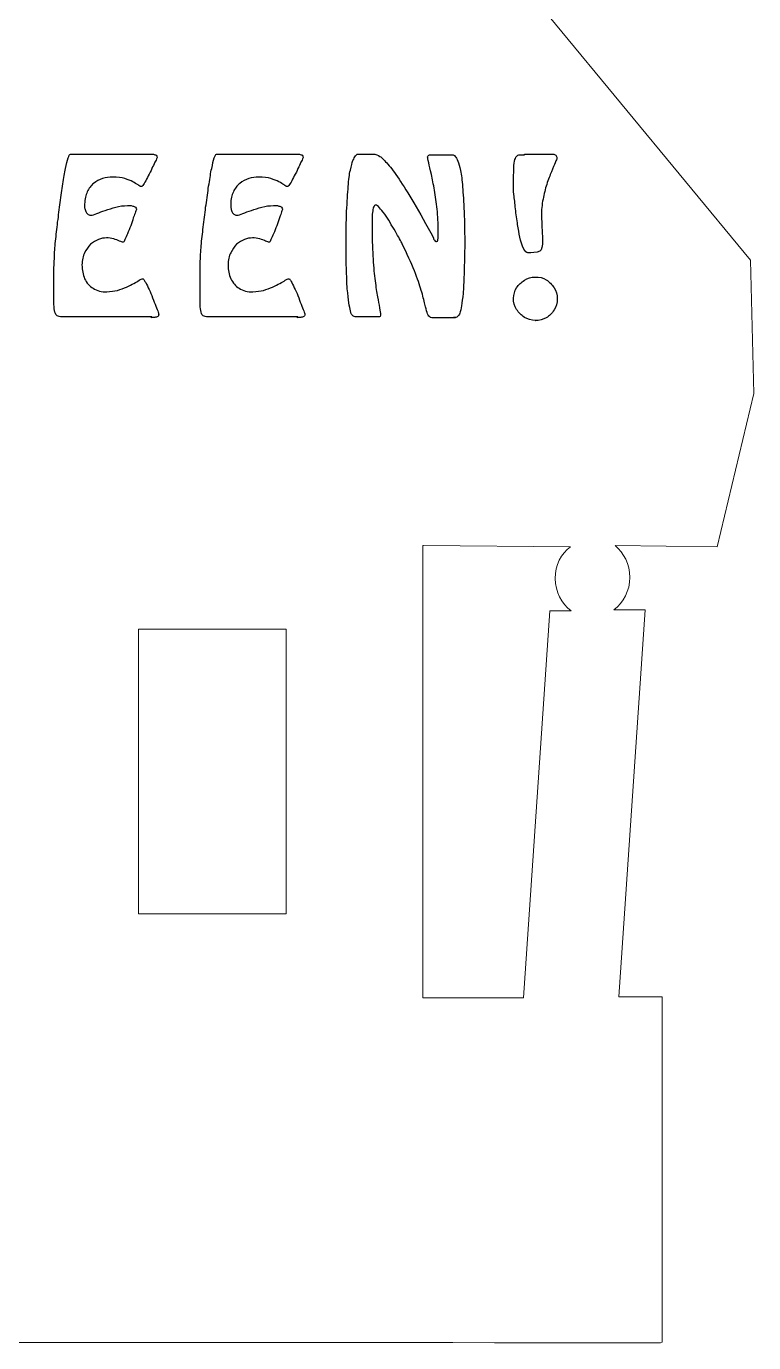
# Model space of a CAD drawing. Header units: centimetres. Extents: x -13.7 to 12.4, y -11.7 to 14.3.
# Drawn here: x 8.92 to 12.41, y -11.71 to -5.4 of the extents above; entities that cross this region are included whole.
import ezdxf

# ---------------------------------------------------------------- set-up
doc = ezdxf.new("R2010")
doc.units = ezdxf.units.CM
doc.header["$MEASUREMENT"] = 0
doc.layers.add('Layer 1', color=7, linetype='Continuous')

msp = doc.modelspace()

# ---------------------------------------------------------------- linework, layer by layer
at = {"layer": 'Layer 1', "color": 250, "lineweight": 18}
for points, knots in [([(11.97356, -11.70686), (11.97356, -11.70686), (11.97356, -10.05078), (11.97356, -10.05078), (11.97356, -10.05078), (11.97356, -10.05078), (11.76528, -10.05078), (11.76528, -10.05078), (11.76528, -10.05078), (11.76528, -10.05078), (11.89228, -8.19404), (11.89228, -8.19404), (11.89228, -8.19404), (11.89228, -8.19404), (11.74242, -8.19404), (11.74242, -8.19404), (11.74242, -8.19404), (11.78814, -8.16102), (11.81862, -8.1026), (11.81862, -8.0391), (11.81862, -8.0391), (11.81862, -7.9756), (11.79068, -7.92226), (11.7475, -7.8867), (11.7475, -7.8867), (11.7475, -7.8867), (12.23772, -7.89178), (12.23772, -7.89178), (12.23772, -7.89178), (12.23772, -7.89178), (12.41298, -7.15772), (12.41298, -7.15772), (12.41298, -7.15772), (12.41298, -7.15772), (12.39774, -6.51764), (12.39774, -6.51764), (12.39774, -6.51764), (12.39774, -6.51764), (10.83818, -4.63042), (10.83818, -4.63042), (10.83818, -4.63042), (10.83818, -4.63042), (10.83818, -2.90576), (10.83818, -2.90576), (10.83818, -2.90576), (10.83818, -2.90576), (11.38174, -2.90576), (11.38174, -2.90576), (11.38174, -2.90576), (11.38174, -2.90576), (10.41908, -0.25908), (10.41908, -0.25908), (10.41908, -0.25908), (10.41908, -0.08382), (10.41908, 0.09144), (10.41908, 0.26416), (10.41908, 0.26416), (10.41908, 0.38608), (10.33018, 0.48514), (10.22096, 0.48514), (10.22096, 0.48514), (10.13968, 0.48514), (10.06856, 0.42926), (10.03808, 0.35052), (10.03808, 0.35052), (10.0076, 0.42926), (9.93648, 0.48514), (9.8552, 0.48514), (9.8552, 0.48514), (9.77138, 0.48514), (9.70026, 0.42926), (9.67232, 0.34798), (9.67232, 0.34798), (9.64184, 0.42926), (9.57072, 0.48514), (9.48944, 0.48514), (9.48944, 0.48514), (9.40816, 0.48514), (9.33704, 0.42926), (9.30656, 0.35052), (9.30656, 0.35052), (9.27608, 0.42926), (9.20496, 0.48514), (9.12368, 0.48514), (9.12368, 0.48514), (9.0424, 0.48514), (8.97128, 0.42926), (8.9408, 0.35052), (8.9408, 0.35052), (8.91032, 0.42926), (8.8392, 0.48514), (8.75792, 0.48514), (8.75792, 0.48514), (8.6741, 0.48514), (8.60298, 0.42926), (8.57504, 0.34798), (8.57504, 0.34798), (8.54456, 0.42926), (8.47344, 0.48514), (8.39216, 0.48514), (8.39216, 0.48514), (8.31088, 0.48514), (8.23976, 0.42926), (8.20928, 0.35052), (8.20928, 0.35052), (8.1788, 0.42926), (8.10768, 0.48514), (8.0264, 0.48514), (8.0264, 0.48514), (7.94512, 0.48514), (7.874, 0.42926), (7.84352, 0.35052), (7.84352, 0.35052), (7.81304, 0.42926), (7.74192, 0.48514), (7.66064, 0.48514), (7.66064, 0.48514), (7.57682, 0.48514), (7.5057, 0.42926), (7.47776, 0.34798), (7.47776, 0.34798), (7.44728, 0.42926), (7.37616, 0.48514), (7.29488, 0.48514), (7.29488, 0.48514), (7.2136, 0.48514), (7.14248, 0.42926), (7.112, 0.35052), (7.112, 0.35052), (7.08152, 0.42926), (7.0104, 0.48514), (6.92912, 0.48514), (6.92912, 0.48514), (6.84784, 0.48514), (6.77672, 0.42926), (6.74624, 0.35052), (6.74624, 0.35052), (6.71576, 0.42926), (6.64464, 0.48514), (6.56336, 0.48514), (6.56336, 0.48514), (6.47954, 0.48514), (6.40842, 0.42926), (6.38048, 0.34798), (6.38048, 0.34798), (6.35, 0.42926), (6.27888, 0.48514), (6.1976, 0.48514), (6.1976, 0.48514), (6.11632, 0.48514), (6.0452, 0.42926), (6.01472, 0.35052), (6.01472, 0.35052), (5.98424, 0.42926), (5.91312, 0.48514), (5.83184, 0.48514), (5.83184, 0.48514), (5.75056, 0.48514), (5.67944, 0.42926), (5.64896, 0.35052), (5.64896, 0.35052), (5.61848, 0.42926), (5.54736, 0.48514), (5.46608, 0.48514), (5.46608, 0.48514), (5.35686, 0.48514), (5.26796, 0.38608), (5.26796, 0.26416), (5.26796, 0.26416), (5.26796, 0.0889), (5.27304, -0.08382), (5.27304, -0.25908), (5.27304, -0.25908), (5.27304, -0.25908), (4.18592, -2.90576), (4.18592, -2.90576), (4.18592, -2.90576), (4.18592, -2.90576), (4.77774, -2.90576), (4.77774, -2.90576), (4.77774, -2.90576), (4.77774, -2.90576), (4.77774, -4.63042), (4.77774, -4.63042), (4.77774, -4.63042), (4.77774, -4.63042), (3.66776, -6.4643), (3.66776, -6.4643), (3.66776, -6.4643), (3.66776, -6.4643), (1.63322, -4.42214), (1.63322, -4.42214), (1.63322, -4.42214), (1.63322, -4.42214), (1.63322, -1.4605), (1.63322, -1.4605), (1.63322, -1.4605), (1.63322, -1.4605), (1.91516, -1.45796), (1.91516, -1.45796), (1.91516, -1.45796), (1.91516, -1.45796), (-0.65532, 0.91694), (-0.65532, 0.91694), (-0.65532, 0.91694), (-0.65532, 0.91694), (-3.2512, -1.48844), (-3.2512, -1.48844), (-3.2512, -1.48844), (-3.2512, -1.48844), (-2.96926, -1.4859), (-2.96926, -1.4859), (-2.96926, -1.4859), (-2.96926, -1.4859), (-2.98704, -4.42214), (-2.98704, -4.42214), (-2.98704, -4.42214), (-2.98704, -4.42214), (-5.00126, -6.4643), (-5.00126, -6.4643), (-5.00126, -6.4643), (-5.00126, -6.4643), (-5.24002, -3.53314), (-5.24002, -3.53314), (-5.24002, -3.53314), (-5.24002, -3.53314), (-6.21538, -2.4892), (-6.21538, -2.4892), (-6.21538, -2.4892), (-6.21538, -2.4892), (-6.21538, -1.16078), (-6.21538, -1.16078), (-6.21538, -1.16078), (-6.21538, -1.16078), (-6.08076, -1.16078), (-6.08076, -1.16078), (-6.08076, -1.16078), (-6.08076, -1.16078), (-6.08076, -0.74676), (-6.08076, -0.74676), (-6.08076, -0.74676), (-6.08076, -0.74676), (-6.21538, -0.74676), (-6.21538, -0.74676), (-6.21538, -0.74676), (-6.21538, -0.74676), (-6.21538, -0.51816), (-6.21538, -0.51816), (-6.21538, -0.51816), (-6.21538, -0.51816), (-7.39394, -0.51816), (-7.39394, -0.51816), (-7.39394, -0.51816), (-7.39394, -0.51816), (-7.39394, -0.74676), (-7.39394, -0.74676), (-7.39394, -0.74676), (-7.39394, -0.74676), (-7.56666, -0.74676), (-7.56666, -0.74676), (-7.56666, -0.74676), (-7.56666, -0.74676), (-7.56666, -1.04394), (-7.56666, -1.04394), (-7.56666, -1.04394), (-7.56666, -1.04394), (-8.51662, -0.02794), (-8.51662, -0.02794), (-8.51662, -0.02794), (-8.51662, -0.02794), (-8.509, 0.57912), (-8.509, 0.57912), (-8.509, 0.57912), (-8.509, 0.57912), (-10.26668, 0.57912), (-10.26668, 0.57912), (-10.26668, 0.57912), (-10.26668, 0.57912), (-10.2616, -0.0254), (-10.2616, -0.0254), (-10.2616, -0.0254), (-10.2616, -0.0254), (-13.50264, -3.58902), (-13.50264, -3.58902), (-13.50264, -3.58902), (-13.50264, -3.58902), (-13.72108, -6.97484), (-13.72108, -6.97484), (-13.72108, -6.97484), (-13.72108, -6.97484), (-13.53312, -11.69924), (-13.53312, -11.69924), (-13.53312, -11.69924), (-5.02666, -11.69924), (3.46202, -11.7094), (11.96594, -11.7094), (11.96594, -11.7094), (11.96594, -11.7094), (11.97356, -11.70686), (11.97356, -11.70686)], [0, 0, 0, 0, 0.0131579, 0.0131579, 0.0131579, 0.0131579, 0.0263158, 0.0263158, 0.0263158, 0.0263158, 0.0394737, 0.0394737, 0.0394737, 0.0394737, 0.0526316, 0.0526316, 0.0526316, 0.0526316, 0.0657895, 0.0657895, 0.0657895, 0.0657895, 0.0789474, 0.0789474, 0.0789474, 0.0789474, 0.0921053, 0.0921053, 0.0921053, 0.0921053, 0.1052632, 0.1052632, 0.1052632, 0.1052632, 0.1184211, 0.1184211, 0.1184211, 0.1184211, 0.1315789, 0.1315789, 0.1315789, 0.1315789, 0.1447368, 0.1447368, 0.1447368, 0.1447368, 0.1578947, 0.1578947, 0.1578947, 0.1578947, 0.1710526, 0.1710526, 0.1710526, 0.1710526, 0.1842105, 0.1842105, 0.1842105, 0.1842105, 0.1973684, 0.1973684, 0.1973684, 0.1973684, 0.2105263, 0.2105263, 0.2105263, 0.2105263, 0.2236842, 0.2236842, 0.2236842, 0.2236842, 0.2368421, 0.2368421, 0.2368421, 0.2368421, 0.25, 0.25, 0.25, 0.25, 0.2631579, 0.2631579, 0.2631579, 0.2631579, 0.2763158, 0.2763158, 0.2763158, 0.2763158, 0.2894737, 0.2894737, 0.2894737, 0.2894737, 0.3026316, 0.3026316, 0.3026316, 0.3026316, 0.3157895, 0.3157895, 0.3157895, 0.3157895, 0.3289474, 0.3289474, 0.3289474, 0.3289474, 0.3421053, 0.3421053, 0.3421053, 0.3421053, 0.3552632, 0.3552632, 0.3552632, 0.3552632, 0.3684211, 0.3684211, 0.3684211, 0.3684211, 0.3815789, 0.3815789, 0.3815789, 0.3815789, 0.3947368, 0.3947368, 0.3947368, 0.3947368, 0.4078947, 0.4078947, 0.4078947, 0.4078947, 0.4210526, 0.4210526, 0.4210526, 0.4210526, 0.4342105, 0.4342105, 0.4342105, 0.4342105, 0.4473684, 0.4473684, 0.4473684, 0.4473684, 0.4605263, 0.4605263, 0.4605263, 0.4605263, 0.4736842, 0.4736842, 0.4736842, 0.4736842, 0.4868421, 0.4868421, 0.4868421, 0.4868421, 0.5, 0.5, 0.5, 0.5, 0.5131579, 0.5131579, 0.5131579, 0.5131579, 0.5263158, 0.5263158, 0.5263158, 0.5263158, 0.5394737, 0.5394737, 0.5394737, 0.5394737, 0.5526316, 0.5526316, 0.5526316, 0.5526316, 0.5657895, 0.5657895, 0.5657895, 0.5657895, 0.5789474, 0.5789474, 0.5789474, 0.5789474, 0.5921053, 0.5921053, 0.5921053, 0.5921053, 0.6052632, 0.6052632, 0.6052632, 0.6052632, 0.6184211, 0.6184211, 0.6184211, 0.6184211, 0.6315789, 0.6315789, 0.6315789, 0.6315789, 0.6447368, 0.6447368, 0.6447368, 0.6447368, 0.6578947, 0.6578947, 0.6578947, 0.6578947, 0.6710526, 0.6710526, 0.6710526, 0.6710526, 0.6842105, 0.6842105, 0.6842105, 0.6842105, 0.6973684, 0.6973684, 0.6973684, 0.6973684, 0.7105263, 0.7105263, 0.7105263, 0.7105263, 0.7236842, 0.7236842, 0.7236842, 0.7236842, 0.7368421, 0.7368421, 0.7368421, 0.7368421, 0.75, 0.75, 0.75, 0.75, 0.7631579, 0.7631579, 0.7631579, 0.7631579, 0.7763158, 0.7763158, 0.7763158, 0.7763158, 0.7894737, 0.7894737, 0.7894737, 0.7894737, 0.8026316, 0.8026316, 0.8026316, 0.8026316, 0.8157895, 0.8157895, 0.8157895, 0.8157895, 0.8289474, 0.8289474, 0.8289474, 0.8289474, 0.8421053, 0.8421053, 0.8421053, 0.8421053, 0.8552632, 0.8552632, 0.8552632, 0.8552632, 0.8684211, 0.8684211, 0.8684211, 0.8684211, 0.8815789, 0.8815789, 0.8815789, 0.8815789, 0.8947368, 0.8947368, 0.8947368, 0.8947368, 0.9078947, 0.9078947, 0.9078947, 0.9078947, 0.9210526, 0.9210526, 0.9210526, 0.9210526, 0.9342105, 0.9342105, 0.9342105, 0.9342105, 0.9473684, 0.9473684, 0.9473684, 0.9473684, 0.9605263, 0.9605263, 0.9605263, 0.9605263, 0.9736842, 0.9736842, 0.9736842, 0.9736842, 1, 1, 1, 1]), ([(10.82802, -7.8867), (10.82802, -7.8867), (11.53414, -7.89178), (11.53414, -7.89178), (11.53414, -7.89178), (11.48842, -7.9248), (11.46048, -7.98068), (11.46048, -8.04418), (11.46048, -8.04418), (11.46048, -8.10768), (11.49096, -8.1661), (11.53668, -8.19912), (11.53668, -8.19912), (11.53668, -8.19912), (11.43508, -8.19912), (11.43508, -8.19912), (11.43508, -8.19912), (11.43508, -8.19912), (11.30808, -10.05586), (11.30808, -10.05586), (11.30808, -10.05586), (11.30808, -10.05586), (10.82548, -10.05586), (10.82548, -10.05586), (10.82548, -10.05586), (10.82548, -10.05586), (10.82548, -7.8867), (10.82548, -7.8867), (10.82548, -7.8867), (10.82548, -7.8867), (10.82802, -7.8867), (10.82802, -7.8867)], [0, 0, 0, 0, 0.1111111, 0.1111111, 0.1111111, 0.1111111, 0.2222222, 0.2222222, 0.2222222, 0.2222222, 0.3333333, 0.3333333, 0.3333333, 0.3333333, 0.4444444, 0.4444444, 0.4444444, 0.4444444, 0.5555556, 0.5555556, 0.5555556, 0.5555556, 0.6666667, 0.6666667, 0.6666667, 0.6666667, 0.7777778, 0.7777778, 0.7777778, 0.7777778, 1, 1, 1, 1]), ([(9.4615, -8.28802), (9.4615, -8.28802), (10.17016, -8.28802), (10.17016, -8.28802), (10.17016, -8.28802), (10.17016, -8.28802), (10.17016, -9.652), (10.17016, -9.652), (10.17016, -9.652), (10.17016, -9.652), (9.4615, -9.652), (9.4615, -9.652), (9.4615, -9.652), (9.4615, -9.652), (9.4615, -8.28802), (9.4615, -8.28802)], [0, 0, 0, 0, 0.2, 0.2, 0.2, 0.2, 0.4, 0.4, 0.4, 0.4, 0.6, 0.6, 0.6, 0.6, 1, 1, 1, 1])]:
    msp.add_open_spline(points, degree=3, knots=knots, dxfattribs=at)
at = {"layer": 'Layer 1', "color": 7}
for points, knots in [([(9.51992, -6.79196), (9.525, -6.79196), (9.52754, -6.79196), (9.53516, -6.79196), (9.53516, -6.79196), (9.54024, -6.79196), (9.54532, -6.79196), (9.5504, -6.78942), (9.5504, -6.78942), (9.55548, -6.78688), (9.55802, -6.78434), (9.55802, -6.77672), (9.55802, -6.77672), (9.55802, -6.77418), (9.55548, -6.7691), (9.55294, -6.76148), (9.55294, -6.76148), (9.5504, -6.75386), (9.54532, -6.74116), (9.54024, -6.72846), (9.54024, -6.72846), (9.53516, -6.71576), (9.53008, -6.70306), (9.525, -6.68782), (9.525, -6.68782), (9.51992, -6.67512), (9.5123, -6.65988), (9.50722, -6.64972), (9.50722, -6.64972), (9.50214, -6.63702), (9.49706, -6.62686), (9.49198, -6.61924), (9.49198, -6.61924), (9.4869, -6.61162), (9.48436, -6.60654), (9.48182, -6.60654), (9.48182, -6.60654), (9.47674, -6.60654), (9.47166, -6.60908), (9.46404, -6.61416), (9.46404, -6.61416), (9.45642, -6.61924), (9.4488, -6.62432), (9.43864, -6.6294), (9.43864, -6.6294), (9.42848, -6.63448), (9.41578, -6.6421), (9.40308, -6.64718), (9.40308, -6.64718), (9.39038, -6.65226), (9.37514, -6.65734), (9.3599, -6.66242), (9.3599, -6.66242), (9.34466, -6.6675), (9.32688, -6.6675), (9.3091, -6.67004), (9.3091, -6.67004), (9.2837, -6.67004), (9.26084, -6.66496), (9.24306, -6.65226), (9.24306, -6.65226), (9.22528, -6.6421), (9.21258, -6.62686), (9.20242, -6.60654), (9.20242, -6.60654), (9.1948, -6.58622), (9.18972, -6.5659), (9.18972, -6.5405), (9.18972, -6.5405), (9.18972, -6.51764), (9.1948, -6.49732), (9.20242, -6.48208), (9.20242, -6.48208), (9.21004, -6.46684), (9.2202, -6.4516), (9.23036, -6.44144), (9.23036, -6.44144), (9.24306, -6.43128), (9.25576, -6.42366), (9.26846, -6.41858), (9.26846, -6.41858), (9.28116, -6.4135), (9.29386, -6.41096), (9.30656, -6.41096), (9.30656, -6.41096), (9.31926, -6.41096), (9.32942, -6.4135), (9.34212, -6.41604), (9.34212, -6.41604), (9.35228, -6.41858), (9.36244, -6.42112), (9.37006, -6.4262), (9.37006, -6.4262), (9.37768, -6.42874), (9.38276, -6.43128), (9.38784, -6.43128), (9.38784, -6.43128), (9.39038, -6.43128), (9.39292, -6.4262), (9.39546, -6.41858), (9.39546, -6.41858), (9.40054, -6.41096), (9.40308, -6.4008), (9.40816, -6.39064), (9.40816, -6.39064), (9.41324, -6.37794), (9.41832, -6.36778), (9.4234, -6.35254), (9.4234, -6.35254), (9.42848, -6.33984), (9.43356, -6.32714), (9.4361, -6.31444), (9.4361, -6.31444), (9.44118, -6.30174), (9.44372, -6.29412), (9.44626, -6.2865), (9.44626, -6.2865), (9.4488, -6.27888), (9.45134, -6.2738), (9.45134, -6.2738), (9.45134, -6.2738), (9.45134, -6.26872), (9.4488, -6.26618), (9.44626, -6.26364), (9.44626, -6.26364), (9.44372, -6.2611), (9.43864, -6.25856), (9.43356, -6.25856), (9.43356, -6.25856), (9.42848, -6.25602), (9.4234, -6.25602), (9.42086, -6.25602), (9.42086, -6.25602), (9.41578, -6.25602), (9.41324, -6.25602), (9.40816, -6.25602), (9.40816, -6.25602), (9.38784, -6.25602), (9.37006, -6.25856), (9.35228, -6.26364), (9.35228, -6.26364), (9.3345, -6.26872), (9.31672, -6.2738), (9.30148, -6.27888), (9.30148, -6.27888), (9.28624, -6.28396), (9.27354, -6.28904), (9.26084, -6.29412), (9.26084, -6.29412), (9.24814, -6.2992), (9.24052, -6.30174), (9.2329, -6.30174), (9.2329, -6.30174), (9.22528, -6.30174), (9.2202, -6.2992), (9.21766, -6.29666), (9.21766, -6.29666), (9.21258, -6.29412), (9.21004, -6.28904), (9.2075, -6.28396), (9.2075, -6.28396), (9.20496, -6.27888), (9.20496, -6.27126), (9.20242, -6.26618), (9.20242, -6.26618), (9.20242, -6.2611), (9.20242, -6.25348), (9.20242, -6.2484), (9.20242, -6.2484), (9.20242, -6.22554), (9.2075, -6.20522), (9.21512, -6.18998), (9.21512, -6.18998), (9.22274, -6.17474), (9.2329, -6.1595), (9.2456, -6.14934), (9.2456, -6.14934), (9.2583, -6.13918), (9.27354, -6.13156), (9.28878, -6.12648), (9.28878, -6.12648), (9.30402, -6.1214), (9.3218, -6.11886), (9.33704, -6.11886), (9.33704, -6.11886), (9.3599, -6.11886), (9.38022, -6.1214), (9.39546, -6.12648), (9.39546, -6.12648), (9.4107, -6.13156), (9.4234, -6.13664), (9.43356, -6.14172), (9.43356, -6.14172), (9.44372, -6.1468), (9.45134, -6.15188), (9.45896, -6.15696), (9.45896, -6.15696), (9.46404, -6.16204), (9.46912, -6.16458), (9.4742, -6.16458), (9.4742, -6.16458), (9.47674, -6.16458), (9.47928, -6.16204), (9.48436, -6.15442), (9.48436, -6.15442), (9.48944, -6.14934), (9.49452, -6.13918), (9.4996, -6.12902), (9.4996, -6.12902), (9.50468, -6.11886), (9.50976, -6.1087), (9.51738, -6.096), (9.51738, -6.096), (9.52246, -6.0833), (9.52754, -6.07314), (9.53262, -6.06298), (9.53262, -6.06298), (9.5377, -6.05282), (9.54024, -6.04266), (9.54532, -6.03758), (9.54532, -6.03758), (9.54786, -6.02996), (9.5504, -6.02488), (9.5504, -6.02488), (9.5504, -6.02488), (9.5504, -6.0198), (9.54786, -6.01726), (9.54532, -6.01472), (9.54532, -6.01472), (9.54278, -6.01218), (9.5377, -6.01218), (9.53262, -6.00964), (9.53262, -6.00964), (9.52754, -6.00964), (9.52246, -6.00964), (9.51738, -6.00964), (9.51738, -6.00964), (9.5123, -6.00964), (9.50976, -6.00964), (9.50468, -6.00964), (9.50468, -6.00964), (9.50468, -6.00964), (9.13384, -6.00964), (9.13384, -6.00964), (9.13384, -6.00964), (9.1313, -6.00964), (9.12622, -6.01726), (9.12368, -6.02742), (9.12368, -6.02742), (9.1186, -6.04012), (9.11606, -6.0579), (9.11098, -6.07822), (9.11098, -6.07822), (9.1059, -6.09854), (9.10336, -6.12394), (9.09828, -6.15188), (9.09828, -6.15188), (9.0932, -6.17982), (9.09066, -6.2103), (9.08558, -6.24078), (9.08558, -6.24078), (9.0805, -6.27126), (9.07796, -6.30428), (9.07288, -6.33476), (9.07288, -6.33476), (9.07034, -6.36778), (9.06526, -6.39826), (9.06272, -6.4262), (9.06272, -6.4262), (9.06018, -6.45668), (9.05764, -6.48208), (9.05764, -6.50748), (9.05764, -6.50748), (9.0551, -6.53288), (9.0551, -6.55066), (9.0551, -6.56844), (9.0551, -6.56844), (9.0551, -6.60654), (9.0551, -6.63956), (9.0551, -6.66496), (9.0551, -6.66496), (9.0551, -6.69036), (9.0551, -6.71322), (9.0551, -6.72846), (9.0551, -6.72846), (9.0551, -6.74624), (9.05764, -6.75894), (9.06018, -6.76656), (9.06018, -6.76656), (9.06272, -6.77672), (9.06526, -6.7818), (9.07034, -6.78434), (9.07034, -6.78434), (9.07542, -6.78688), (9.08304, -6.78942), (9.0932, -6.78942), (9.0932, -6.78942), (9.0932, -6.78942), (9.525, -6.78942), (9.525, -6.78942), (9.525, -6.78942), (9.525, -6.78942), (9.51992, -6.79196), (9.51992, -6.79196)], [0, 0, 0, 0, 0.012987, 0.012987, 0.012987, 0.012987, 0.025974, 0.025974, 0.025974, 0.025974, 0.038961, 0.038961, 0.038961, 0.038961, 0.0519481, 0.0519481, 0.0519481, 0.0519481, 0.0649351, 0.0649351, 0.0649351, 0.0649351, 0.0779221, 0.0779221, 0.0779221, 0.0779221, 0.0909091, 0.0909091, 0.0909091, 0.0909091, 0.1038961, 0.1038961, 0.1038961, 0.1038961, 0.1168831, 0.1168831, 0.1168831, 0.1168831, 0.1298701, 0.1298701, 0.1298701, 0.1298701, 0.1428571, 0.1428571, 0.1428571, 0.1428571, 0.1558442, 0.1558442, 0.1558442, 0.1558442, 0.1688312, 0.1688312, 0.1688312, 0.1688312, 0.1818182, 0.1818182, 0.1818182, 0.1818182, 0.1948052, 0.1948052, 0.1948052, 0.1948052, 0.2077922, 0.2077922, 0.2077922, 0.2077922, 0.2207792, 0.2207792, 0.2207792, 0.2207792, 0.2337662, 0.2337662, 0.2337662, 0.2337662, 0.2467532, 0.2467532, 0.2467532, 0.2467532, 0.2597403, 0.2597403, 0.2597403, 0.2597403, 0.2727273, 0.2727273, 0.2727273, 0.2727273, 0.2857143, 0.2857143, 0.2857143, 0.2857143, 0.2987013, 0.2987013, 0.2987013, 0.2987013, 0.3116883, 0.3116883, 0.3116883, 0.3116883, 0.3246753, 0.3246753, 0.3246753, 0.3246753, 0.3376623, 0.3376623, 0.3376623, 0.3376623, 0.3506494, 0.3506494, 0.3506494, 0.3506494, 0.3636364, 0.3636364, 0.3636364, 0.3636364, 0.3766234, 0.3766234, 0.3766234, 0.3766234, 0.3896104, 0.3896104, 0.3896104, 0.3896104, 0.4025974, 0.4025974, 0.4025974, 0.4025974, 0.4155844, 0.4155844, 0.4155844, 0.4155844, 0.4285714, 0.4285714, 0.4285714, 0.4285714, 0.4415584, 0.4415584, 0.4415584, 0.4415584, 0.4545455, 0.4545455, 0.4545455, 0.4545455, 0.4675325, 0.4675325, 0.4675325, 0.4675325, 0.4805195, 0.4805195, 0.4805195, 0.4805195, 0.4935065, 0.4935065, 0.4935065, 0.4935065, 0.5064935, 0.5064935, 0.5064935, 0.5064935, 0.5194805, 0.5194805, 0.5194805, 0.5194805, 0.5324675, 0.5324675, 0.5324675, 0.5324675, 0.5454545, 0.5454545, 0.5454545, 0.5454545, 0.5584416, 0.5584416, 0.5584416, 0.5584416, 0.5714286, 0.5714286, 0.5714286, 0.5714286, 0.5844156, 0.5844156, 0.5844156, 0.5844156, 0.5974026, 0.5974026, 0.5974026, 0.5974026, 0.6103896, 0.6103896, 0.6103896, 0.6103896, 0.6233766, 0.6233766, 0.6233766, 0.6233766, 0.6363636, 0.6363636, 0.6363636, 0.6363636, 0.6493506, 0.6493506, 0.6493506, 0.6493506, 0.6623377, 0.6623377, 0.6623377, 0.6623377, 0.6753247, 0.6753247, 0.6753247, 0.6753247, 0.6883117, 0.6883117, 0.6883117, 0.6883117, 0.7012987, 0.7012987, 0.7012987, 0.7012987, 0.7142857, 0.7142857, 0.7142857, 0.7142857, 0.7272727, 0.7272727, 0.7272727, 0.7272727, 0.7402597, 0.7402597, 0.7402597, 0.7402597, 0.7532468, 0.7532468, 0.7532468, 0.7532468, 0.7662338, 0.7662338, 0.7662338, 0.7662338, 0.7792208, 0.7792208, 0.7792208, 0.7792208, 0.7922078, 0.7922078, 0.7922078, 0.7922078, 0.8051948, 0.8051948, 0.8051948, 0.8051948, 0.8181818, 0.8181818, 0.8181818, 0.8181818, 0.8311688, 0.8311688, 0.8311688, 0.8311688, 0.8441558, 0.8441558, 0.8441558, 0.8441558, 0.8571429, 0.8571429, 0.8571429, 0.8571429, 0.8701299, 0.8701299, 0.8701299, 0.8701299, 0.8831169, 0.8831169, 0.8831169, 0.8831169, 0.8961039, 0.8961039, 0.8961039, 0.8961039, 0.9090909, 0.9090909, 0.9090909, 0.9090909, 0.9220779, 0.9220779, 0.9220779, 0.9220779, 0.9350649, 0.9350649, 0.9350649, 0.9350649, 0.9480519, 0.9480519, 0.9480519, 0.9480519, 0.961039, 0.961039, 0.961039, 0.961039, 0.974026, 0.974026, 0.974026, 0.974026, 1, 1, 1, 1]), ([(10.22096, -6.79196), (10.22604, -6.79196), (10.22858, -6.79196), (10.2362, -6.79196), (10.2362, -6.79196), (10.24128, -6.79196), (10.24636, -6.79196), (10.25144, -6.78942), (10.25144, -6.78942), (10.25652, -6.78688), (10.25906, -6.78434), (10.25906, -6.77672), (10.25906, -6.77672), (10.25906, -6.77418), (10.25652, -6.7691), (10.25398, -6.76148), (10.25398, -6.76148), (10.25144, -6.75386), (10.24636, -6.74116), (10.24128, -6.72846), (10.24128, -6.72846), (10.2362, -6.71576), (10.23112, -6.70306), (10.22604, -6.68782), (10.22604, -6.68782), (10.22096, -6.67512), (10.21334, -6.65988), (10.20826, -6.64972), (10.20826, -6.64972), (10.20318, -6.63702), (10.1981, -6.62686), (10.19302, -6.61924), (10.19302, -6.61924), (10.18794, -6.61162), (10.1854, -6.60654), (10.18286, -6.60654), (10.18286, -6.60654), (10.17778, -6.60654), (10.1727, -6.60908), (10.16508, -6.61416), (10.16508, -6.61416), (10.15746, -6.61924), (10.14984, -6.62432), (10.13968, -6.6294), (10.13968, -6.6294), (10.12952, -6.63448), (10.11682, -6.6421), (10.10412, -6.64718), (10.10412, -6.64718), (10.09142, -6.65226), (10.07618, -6.65734), (10.06094, -6.66242), (10.06094, -6.66242), (10.0457, -6.6675), (10.02792, -6.6675), (10.01014, -6.67004), (10.01014, -6.67004), (9.98474, -6.67004), (9.96188, -6.66496), (9.9441, -6.65226), (9.9441, -6.65226), (9.92632, -6.6421), (9.91362, -6.62686), (9.90346, -6.60654), (9.90346, -6.60654), (9.89584, -6.58622), (9.89076, -6.5659), (9.89076, -6.5405), (9.89076, -6.5405), (9.89076, -6.51764), (9.89584, -6.49732), (9.90346, -6.48208), (9.90346, -6.48208), (9.91108, -6.46684), (9.92124, -6.4516), (9.9314, -6.44144), (9.9314, -6.44144), (9.9441, -6.43128), (9.9568, -6.42366), (9.9695, -6.41858), (9.9695, -6.41858), (9.9822, -6.4135), (9.9949, -6.41096), (10.0076, -6.41096), (10.0076, -6.41096), (10.0203, -6.41096), (10.03046, -6.4135), (10.04316, -6.41604), (10.04316, -6.41604), (10.05332, -6.41858), (10.06348, -6.42112), (10.0711, -6.4262), (10.0711, -6.4262), (10.07872, -6.42874), (10.0838, -6.43128), (10.08888, -6.43128), (10.08888, -6.43128), (10.09142, -6.43128), (10.09396, -6.4262), (10.0965, -6.41858), (10.0965, -6.41858), (10.10158, -6.41096), (10.10412, -6.4008), (10.1092, -6.39064), (10.1092, -6.39064), (10.11428, -6.37794), (10.11936, -6.36778), (10.12444, -6.35254), (10.12444, -6.35254), (10.12952, -6.33984), (10.1346, -6.32714), (10.13714, -6.31444), (10.13714, -6.31444), (10.14222, -6.30174), (10.14476, -6.29412), (10.1473, -6.2865), (10.1473, -6.2865), (10.14984, -6.27888), (10.15238, -6.2738), (10.15238, -6.2738), (10.15238, -6.2738), (10.15238, -6.26872), (10.14984, -6.26618), (10.1473, -6.26364), (10.1473, -6.26364), (10.14476, -6.2611), (10.13968, -6.25856), (10.1346, -6.25856), (10.1346, -6.25856), (10.12952, -6.25602), (10.12444, -6.25602), (10.1219, -6.25602), (10.1219, -6.25602), (10.11682, -6.25602), (10.11428, -6.25602), (10.1092, -6.25602), (10.1092, -6.25602), (10.08888, -6.25602), (10.0711, -6.25856), (10.05332, -6.26364), (10.05332, -6.26364), (10.03554, -6.26872), (10.01776, -6.2738), (10.00252, -6.27888), (10.00252, -6.27888), (9.98728, -6.28396), (9.97458, -6.28904), (9.96188, -6.29412), (9.96188, -6.29412), (9.94918, -6.2992), (9.94156, -6.30174), (9.93394, -6.30174), (9.93394, -6.30174), (9.92632, -6.30174), (9.92124, -6.2992), (9.9187, -6.29666), (9.9187, -6.29666), (9.91362, -6.29412), (9.91108, -6.28904), (9.90854, -6.28396), (9.90854, -6.28396), (9.906, -6.27888), (9.906, -6.27126), (9.90346, -6.26618), (9.90346, -6.26618), (9.90346, -6.2611), (9.90346, -6.25348), (9.90346, -6.2484), (9.90346, -6.2484), (9.90346, -6.22554), (9.90854, -6.20522), (9.91616, -6.18998), (9.91616, -6.18998), (9.92378, -6.17474), (9.93394, -6.1595), (9.94664, -6.14934), (9.94664, -6.14934), (9.95934, -6.13918), (9.97458, -6.13156), (9.98982, -6.12648), (9.98982, -6.12648), (10.00506, -6.1214), (10.02284, -6.11886), (10.03808, -6.11886), (10.03808, -6.11886), (10.06094, -6.11886), (10.08126, -6.1214), (10.0965, -6.12648), (10.0965, -6.12648), (10.11174, -6.13156), (10.12444, -6.13664), (10.1346, -6.14172), (10.1346, -6.14172), (10.14476, -6.1468), (10.15238, -6.15188), (10.16, -6.15696), (10.16, -6.15696), (10.16508, -6.16204), (10.17016, -6.16458), (10.17524, -6.16458), (10.17524, -6.16458), (10.17778, -6.16458), (10.18032, -6.16204), (10.1854, -6.15442), (10.1854, -6.15442), (10.19048, -6.14934), (10.19556, -6.13918), (10.20064, -6.12902), (10.20064, -6.12902), (10.20572, -6.11886), (10.2108, -6.1087), (10.21842, -6.096), (10.21842, -6.096), (10.2235, -6.0833), (10.22858, -6.07314), (10.23366, -6.06298), (10.23366, -6.06298), (10.23874, -6.05282), (10.24128, -6.04266), (10.24636, -6.03758), (10.24636, -6.03758), (10.2489, -6.02996), (10.25144, -6.02488), (10.25144, -6.02488), (10.25144, -6.02488), (10.25144, -6.0198), (10.2489, -6.01726), (10.24636, -6.01472), (10.24636, -6.01472), (10.24382, -6.01218), (10.23874, -6.01218), (10.23366, -6.00964), (10.23366, -6.00964), (10.22858, -6.00964), (10.2235, -6.00964), (10.21842, -6.00964), (10.21842, -6.00964), (10.21334, -6.00964), (10.2108, -6.00964), (10.20572, -6.00964), (10.20572, -6.00964), (10.20572, -6.00964), (9.83488, -6.00964), (9.83488, -6.00964), (9.83488, -6.00964), (9.83234, -6.00964), (9.82726, -6.01726), (9.82472, -6.02742), (9.82472, -6.02742), (9.81964, -6.04012), (9.8171, -6.0579), (9.81202, -6.07822), (9.81202, -6.07822), (9.80694, -6.09854), (9.8044, -6.12394), (9.79932, -6.15188), (9.79932, -6.15188), (9.79424, -6.17982), (9.7917, -6.2103), (9.78662, -6.24078), (9.78662, -6.24078), (9.78154, -6.27126), (9.779, -6.30428), (9.77392, -6.33476), (9.77392, -6.33476), (9.77138, -6.36778), (9.7663, -6.39826), (9.76376, -6.4262), (9.76376, -6.4262), (9.76122, -6.45668), (9.75868, -6.48208), (9.75868, -6.50748), (9.75868, -6.50748), (9.75614, -6.53288), (9.75614, -6.55066), (9.75614, -6.56844), (9.75614, -6.56844), (9.75614, -6.60654), (9.75614, -6.63956), (9.75614, -6.66496), (9.75614, -6.66496), (9.75614, -6.69036), (9.75614, -6.71322), (9.75614, -6.72846), (9.75614, -6.72846), (9.75614, -6.74624), (9.75868, -6.75894), (9.76122, -6.76656), (9.76122, -6.76656), (9.76376, -6.77672), (9.7663, -6.7818), (9.77138, -6.78434), (9.77138, -6.78434), (9.77646, -6.78688), (9.78408, -6.78942), (9.79424, -6.78942), (9.79424, -6.78942), (9.79424, -6.78942), (10.22604, -6.78942), (10.22604, -6.78942), (10.22604, -6.78942), (10.22604, -6.78942), (10.22096, -6.79196), (10.22096, -6.79196)], [0, 0, 0, 0, 0.012987, 0.012987, 0.012987, 0.012987, 0.025974, 0.025974, 0.025974, 0.025974, 0.038961, 0.038961, 0.038961, 0.038961, 0.0519481, 0.0519481, 0.0519481, 0.0519481, 0.0649351, 0.0649351, 0.0649351, 0.0649351, 0.0779221, 0.0779221, 0.0779221, 0.0779221, 0.0909091, 0.0909091, 0.0909091, 0.0909091, 0.1038961, 0.1038961, 0.1038961, 0.1038961, 0.1168831, 0.1168831, 0.1168831, 0.1168831, 0.1298701, 0.1298701, 0.1298701, 0.1298701, 0.1428571, 0.1428571, 0.1428571, 0.1428571, 0.1558442, 0.1558442, 0.1558442, 0.1558442, 0.1688312, 0.1688312, 0.1688312, 0.1688312, 0.1818182, 0.1818182, 0.1818182, 0.1818182, 0.1948052, 0.1948052, 0.1948052, 0.1948052, 0.2077922, 0.2077922, 0.2077922, 0.2077922, 0.2207792, 0.2207792, 0.2207792, 0.2207792, 0.2337662, 0.2337662, 0.2337662, 0.2337662, 0.2467532, 0.2467532, 0.2467532, 0.2467532, 0.2597403, 0.2597403, 0.2597403, 0.2597403, 0.2727273, 0.2727273, 0.2727273, 0.2727273, 0.2857143, 0.2857143, 0.2857143, 0.2857143, 0.2987013, 0.2987013, 0.2987013, 0.2987013, 0.3116883, 0.3116883, 0.3116883, 0.3116883, 0.3246753, 0.3246753, 0.3246753, 0.3246753, 0.3376623, 0.3376623, 0.3376623, 0.3376623, 0.3506494, 0.3506494, 0.3506494, 0.3506494, 0.3636364, 0.3636364, 0.3636364, 0.3636364, 0.3766234, 0.3766234, 0.3766234, 0.3766234, 0.3896104, 0.3896104, 0.3896104, 0.3896104, 0.4025974, 0.4025974, 0.4025974, 0.4025974, 0.4155844, 0.4155844, 0.4155844, 0.4155844, 0.4285714, 0.4285714, 0.4285714, 0.4285714, 0.4415584, 0.4415584, 0.4415584, 0.4415584, 0.4545455, 0.4545455, 0.4545455, 0.4545455, 0.4675325, 0.4675325, 0.4675325, 0.4675325, 0.4805195, 0.4805195, 0.4805195, 0.4805195, 0.4935065, 0.4935065, 0.4935065, 0.4935065, 0.5064935, 0.5064935, 0.5064935, 0.5064935, 0.5194805, 0.5194805, 0.5194805, 0.5194805, 0.5324675, 0.5324675, 0.5324675, 0.5324675, 0.5454545, 0.5454545, 0.5454545, 0.5454545, 0.5584416, 0.5584416, 0.5584416, 0.5584416, 0.5714286, 0.5714286, 0.5714286, 0.5714286, 0.5844156, 0.5844156, 0.5844156, 0.5844156, 0.5974026, 0.5974026, 0.5974026, 0.5974026, 0.6103896, 0.6103896, 0.6103896, 0.6103896, 0.6233766, 0.6233766, 0.6233766, 0.6233766, 0.6363636, 0.6363636, 0.6363636, 0.6363636, 0.6493506, 0.6493506, 0.6493506, 0.6493506, 0.6623377, 0.6623377, 0.6623377, 0.6623377, 0.6753247, 0.6753247, 0.6753247, 0.6753247, 0.6883117, 0.6883117, 0.6883117, 0.6883117, 0.7012987, 0.7012987, 0.7012987, 0.7012987, 0.7142857, 0.7142857, 0.7142857, 0.7142857, 0.7272727, 0.7272727, 0.7272727, 0.7272727, 0.7402597, 0.7402597, 0.7402597, 0.7402597, 0.7532468, 0.7532468, 0.7532468, 0.7532468, 0.7662338, 0.7662338, 0.7662338, 0.7662338, 0.7792208, 0.7792208, 0.7792208, 0.7792208, 0.7922078, 0.7922078, 0.7922078, 0.7922078, 0.8051948, 0.8051948, 0.8051948, 0.8051948, 0.8181818, 0.8181818, 0.8181818, 0.8181818, 0.8311688, 0.8311688, 0.8311688, 0.8311688, 0.8441558, 0.8441558, 0.8441558, 0.8441558, 0.8571429, 0.8571429, 0.8571429, 0.8571429, 0.8701299, 0.8701299, 0.8701299, 0.8701299, 0.8831169, 0.8831169, 0.8831169, 0.8831169, 0.8961039, 0.8961039, 0.8961039, 0.8961039, 0.9090909, 0.9090909, 0.9090909, 0.9090909, 0.9220779, 0.9220779, 0.9220779, 0.9220779, 0.9350649, 0.9350649, 0.9350649, 0.9350649, 0.9480519, 0.9480519, 0.9480519, 0.9480519, 0.961039, 0.961039, 0.961039, 0.961039, 0.974026, 0.974026, 0.974026, 0.974026, 1, 1, 1, 1]), ([(10.9728, -6.79196), (10.97534, -6.79196), (10.98042, -6.79196), (10.98296, -6.79196), (10.98296, -6.79196), (10.9855, -6.79196), (10.99058, -6.78942), (10.99312, -6.78688), (10.99312, -6.78688), (10.99566, -6.78434), (11.00074, -6.77926), (11.00328, -6.77164), (11.00328, -6.77164), (11.00582, -6.76402), (11.00836, -6.75132), (11.0109, -6.73608), (11.0109, -6.73608), (11.01344, -6.72084), (11.01598, -6.70052), (11.01852, -6.67766), (11.01852, -6.67766), (11.02106, -6.65226), (11.02106, -6.62178), (11.0236, -6.58622), (11.0236, -6.58622), (11.0236, -6.55066), (11.02614, -6.50748), (11.02614, -6.45668), (11.02614, -6.45668), (11.02614, -6.39064), (11.02614, -6.33476), (11.0236, -6.2865), (11.0236, -6.2865), (11.02106, -6.23824), (11.01852, -6.1976), (11.01598, -6.16712), (11.01598, -6.16712), (11.01344, -6.1341), (11.0109, -6.1087), (11.00582, -6.08838), (11.00582, -6.08838), (11.00328, -6.06806), (10.9982, -6.05282), (10.99312, -6.04266), (10.99312, -6.04266), (10.98804, -6.0325), (10.9855, -6.02488), (10.98042, -6.0198), (10.98042, -6.0198), (10.97534, -6.01472), (10.9728, -6.01218), (10.96772, -6.01218), (10.96772, -6.01218), (10.96518, -6.01218), (10.9601, -6.01218), (10.95756, -6.01218), (10.95756, -6.01218), (10.95756, -6.01218), (10.88644, -6.01218), (10.88644, -6.01218), (10.88644, -6.01218), (10.88136, -6.01218), (10.87374, -6.01218), (10.86866, -6.01218), (10.86866, -6.01218), (10.86358, -6.01218), (10.8585, -6.01218), (10.85342, -6.01472), (10.85342, -6.01472), (10.84834, -6.01726), (10.84834, -6.0198), (10.84834, -6.02234), (10.84834, -6.02234), (10.84834, -6.02742), (10.85088, -6.03504), (10.85342, -6.05028), (10.85342, -6.05028), (10.85596, -6.06552), (10.86104, -6.0833), (10.86612, -6.10616), (10.86612, -6.10616), (10.8712, -6.12902), (10.87628, -6.15442), (10.88136, -6.18236), (10.88136, -6.18236), (10.88644, -6.2103), (10.88898, -6.24078), (10.89406, -6.2738), (10.89406, -6.2738), (10.8966, -6.30682), (10.89914, -6.33984), (10.89914, -6.3754), (10.89914, -6.3754), (10.89914, -6.37794), (10.89914, -6.38302), (10.89914, -6.3881), (10.89914, -6.3881), (10.89914, -6.39318), (10.89914, -6.4008), (10.89914, -6.40588), (10.89914, -6.40588), (10.89914, -6.41096), (10.89914, -6.41604), (10.8966, -6.42112), (10.8966, -6.42112), (10.8966, -6.4262), (10.89406, -6.42874), (10.89152, -6.42874), (10.89152, -6.42874), (10.88898, -6.42874), (10.88644, -6.42874), (10.8839, -6.4262), (10.8839, -6.4262), (10.88136, -6.42366), (10.88136, -6.42112), (10.87882, -6.41858), (10.87882, -6.41858), (10.87628, -6.41604), (10.87628, -6.4135), (10.87628, -6.41096), (10.87628, -6.41096), (10.84072, -6.34492), (10.81024, -6.29158), (10.7823, -6.24332), (10.7823, -6.24332), (10.75436, -6.1976), (10.7315, -6.1595), (10.71118, -6.12902), (10.71118, -6.12902), (10.69086, -6.09854), (10.67308, -6.07568), (10.65784, -6.0579), (10.65784, -6.0579), (10.6426, -6.04012), (10.6299, -6.02742), (10.61974, -6.0198), (10.61974, -6.0198), (10.60958, -6.01218), (10.59942, -6.00964), (10.59434, -6.00964), (10.59434, -6.00964), (10.59434, -6.00964), (10.52068, -6.00964), (10.52068, -6.00964), (10.52068, -6.00964), (10.51814, -6.00964), (10.5156, -6.00964), (10.51306, -6.00964), (10.51306, -6.00964), (10.51052, -6.00964), (10.50544, -6.01218), (10.5029, -6.01726), (10.5029, -6.01726), (10.49782, -6.02234), (10.49528, -6.02996), (10.4902, -6.04012), (10.4902, -6.04012), (10.48512, -6.05028), (10.48258, -6.06552), (10.4775, -6.08584), (10.4775, -6.08584), (10.47242, -6.10616), (10.46988, -6.13156), (10.46734, -6.16458), (10.46734, -6.16458), (10.4648, -6.1976), (10.46226, -6.23824), (10.45972, -6.28396), (10.45972, -6.28396), (10.45718, -6.33222), (10.45718, -6.3881), (10.45718, -6.45414), (10.45718, -6.45414), (10.45718, -6.50494), (10.45718, -6.54812), (10.45972, -6.58368), (10.45972, -6.58368), (10.45972, -6.61924), (10.46226, -6.64972), (10.4648, -6.67512), (10.4648, -6.67512), (10.46734, -6.70052), (10.46988, -6.7183), (10.47242, -6.73354), (10.47242, -6.73354), (10.47496, -6.74878), (10.4775, -6.75894), (10.48004, -6.7691), (10.48004, -6.7691), (10.48258, -6.77672), (10.48512, -6.7818), (10.4902, -6.78434), (10.4902, -6.78434), (10.49274, -6.78688), (10.49782, -6.78942), (10.50036, -6.78942), (10.50036, -6.78942), (10.5029, -6.78942), (10.50798, -6.78942), (10.51052, -6.78942), (10.51052, -6.78942), (10.51052, -6.78942), (10.59688, -6.78942), (10.59688, -6.78942), (10.59688, -6.78942), (10.59942, -6.78942), (10.6045, -6.78942), (10.60704, -6.78942), (10.60704, -6.78942), (10.61212, -6.78942), (10.61466, -6.78942), (10.6172, -6.78942), (10.6172, -6.78942), (10.61974, -6.78942), (10.62228, -6.78688), (10.62228, -6.7818), (10.62228, -6.7818), (10.62228, -6.77164), (10.61974, -6.76148), (10.6172, -6.74624), (10.6172, -6.74624), (10.61466, -6.731), (10.61212, -6.71322), (10.60704, -6.6929), (10.60704, -6.6929), (10.6045, -6.67258), (10.59942, -6.64718), (10.59688, -6.6167), (10.59688, -6.6167), (10.5918, -6.58622), (10.58926, -6.5532), (10.58672, -6.51256), (10.58672, -6.51256), (10.58418, -6.47192), (10.58164, -6.4262), (10.58164, -6.37286), (10.58164, -6.37286), (10.58164, -6.36778), (10.58164, -6.3627), (10.58164, -6.35254), (10.58164, -6.35254), (10.58164, -6.34238), (10.58164, -6.33222), (10.58164, -6.32206), (10.58164, -6.32206), (10.58164, -6.30936), (10.58164, -6.2992), (10.58418, -6.28904), (10.58418, -6.28904), (10.58418, -6.27888), (10.58672, -6.26872), (10.58926, -6.26364), (10.58926, -6.26364), (10.5918, -6.25602), (10.59434, -6.25348), (10.59942, -6.25348), (10.59942, -6.25348), (10.6045, -6.25348), (10.61212, -6.25856), (10.6172, -6.26618), (10.6172, -6.26618), (10.62482, -6.2738), (10.63244, -6.28396), (10.6426, -6.29666), (10.6426, -6.29666), (10.65022, -6.30936), (10.66038, -6.32206), (10.668, -6.3373), (10.668, -6.3373), (10.67562, -6.35254), (10.68578, -6.36524), (10.6934, -6.38048), (10.6934, -6.38048), (10.70102, -6.39318), (10.70864, -6.40588), (10.71372, -6.41604), (10.71372, -6.41604), (10.7188, -6.4262), (10.72388, -6.43382), (10.72642, -6.4389), (10.72642, -6.4389), (10.74928, -6.48716), (10.7696, -6.53034), (10.78484, -6.56844), (10.78484, -6.56844), (10.80008, -6.60654), (10.81024, -6.63702), (10.81786, -6.66242), (10.81786, -6.66242), (10.82548, -6.68782), (10.83056, -6.71068), (10.83564, -6.72846), (10.83564, -6.72846), (10.83818, -6.74624), (10.84326, -6.75894), (10.8458, -6.7691), (10.8458, -6.7691), (10.84834, -6.77926), (10.85342, -6.78434), (10.8585, -6.78942), (10.8585, -6.78942), (10.86358, -6.7945), (10.8712, -6.7945), (10.88136, -6.7945), (10.88136, -6.7945), (10.88136, -6.7945), (10.98042, -6.7945), (10.98042, -6.7945), (10.98042, -6.7945), (10.98042, -6.7945), (10.9728, -6.79196), (10.9728, -6.79196)], [0, 0, 0, 0, 0.0126582, 0.0126582, 0.0126582, 0.0126582, 0.0253165, 0.0253165, 0.0253165, 0.0253165, 0.0379747, 0.0379747, 0.0379747, 0.0379747, 0.0506329, 0.0506329, 0.0506329, 0.0506329, 0.0632911, 0.0632911, 0.0632911, 0.0632911, 0.0759494, 0.0759494, 0.0759494, 0.0759494, 0.0886076, 0.0886076, 0.0886076, 0.0886076, 0.1012658, 0.1012658, 0.1012658, 0.1012658, 0.1139241, 0.1139241, 0.1139241, 0.1139241, 0.1265823, 0.1265823, 0.1265823, 0.1265823, 0.1392405, 0.1392405, 0.1392405, 0.1392405, 0.1518987, 0.1518987, 0.1518987, 0.1518987, 0.164557, 0.164557, 0.164557, 0.164557, 0.1772152, 0.1772152, 0.1772152, 0.1772152, 0.1898734, 0.1898734, 0.1898734, 0.1898734, 0.2025316, 0.2025316, 0.2025316, 0.2025316, 0.2151899, 0.2151899, 0.2151899, 0.2151899, 0.2278481, 0.2278481, 0.2278481, 0.2278481, 0.2405063, 0.2405063, 0.2405063, 0.2405063, 0.2531646, 0.2531646, 0.2531646, 0.2531646, 0.2658228, 0.2658228, 0.2658228, 0.2658228, 0.278481, 0.278481, 0.278481, 0.278481, 0.2911392, 0.2911392, 0.2911392, 0.2911392, 0.3037975, 0.3037975, 0.3037975, 0.3037975, 0.3164557, 0.3164557, 0.3164557, 0.3164557, 0.3291139, 0.3291139, 0.3291139, 0.3291139, 0.3417722, 0.3417722, 0.3417722, 0.3417722, 0.3544304, 0.3544304, 0.3544304, 0.3544304, 0.3670886, 0.3670886, 0.3670886, 0.3670886, 0.3797468, 0.3797468, 0.3797468, 0.3797468, 0.3924051, 0.3924051, 0.3924051, 0.3924051, 0.4050633, 0.4050633, 0.4050633, 0.4050633, 0.4177215, 0.4177215, 0.4177215, 0.4177215, 0.4303797, 0.4303797, 0.4303797, 0.4303797, 0.443038, 0.443038, 0.443038, 0.443038, 0.4556962, 0.4556962, 0.4556962, 0.4556962, 0.4683544, 0.4683544, 0.4683544, 0.4683544, 0.4810127, 0.4810127, 0.4810127, 0.4810127, 0.4936709, 0.4936709, 0.4936709, 0.4936709, 0.5063291, 0.5063291, 0.5063291, 0.5063291, 0.5189873, 0.5189873, 0.5189873, 0.5189873, 0.5316456, 0.5316456, 0.5316456, 0.5316456, 0.5443038, 0.5443038, 0.5443038, 0.5443038, 0.556962, 0.556962, 0.556962, 0.556962, 0.5696203, 0.5696203, 0.5696203, 0.5696203, 0.5822785, 0.5822785, 0.5822785, 0.5822785, 0.5949367, 0.5949367, 0.5949367, 0.5949367, 0.6075949, 0.6075949, 0.6075949, 0.6075949, 0.6202532, 0.6202532, 0.6202532, 0.6202532, 0.6329114, 0.6329114, 0.6329114, 0.6329114, 0.6455696, 0.6455696, 0.6455696, 0.6455696, 0.6582278, 0.6582278, 0.6582278, 0.6582278, 0.6708861, 0.6708861, 0.6708861, 0.6708861, 0.6835443, 0.6835443, 0.6835443, 0.6835443, 0.6962025, 0.6962025, 0.6962025, 0.6962025, 0.7088608, 0.7088608, 0.7088608, 0.7088608, 0.721519, 0.721519, 0.721519, 0.721519, 0.7341772, 0.7341772, 0.7341772, 0.7341772, 0.7468354, 0.7468354, 0.7468354, 0.7468354, 0.7594937, 0.7594937, 0.7594937, 0.7594937, 0.7721519, 0.7721519, 0.7721519, 0.7721519, 0.7848101, 0.7848101, 0.7848101, 0.7848101, 0.7974684, 0.7974684, 0.7974684, 0.7974684, 0.8101266, 0.8101266, 0.8101266, 0.8101266, 0.8227848, 0.8227848, 0.8227848, 0.8227848, 0.835443, 0.835443, 0.835443, 0.835443, 0.8481013, 0.8481013, 0.8481013, 0.8481013, 0.8607595, 0.8607595, 0.8607595, 0.8607595, 0.8734177, 0.8734177, 0.8734177, 0.8734177, 0.8860759, 0.8860759, 0.8860759, 0.8860759, 0.8987342, 0.8987342, 0.8987342, 0.8987342, 0.9113924, 0.9113924, 0.9113924, 0.9113924, 0.9240506, 0.9240506, 0.9240506, 0.9240506, 0.9367089, 0.9367089, 0.9367089, 0.9367089, 0.9493671, 0.9493671, 0.9493671, 0.9493671, 0.9620253, 0.9620253, 0.9620253, 0.9620253, 0.9746835, 0.9746835, 0.9746835, 0.9746835, 1, 1, 1, 1]), ([(11.31316, -6.01218), (11.30554, -6.01218), (11.29792, -6.01218), (11.29284, -6.01218), (11.29284, -6.01218), (11.28776, -6.01218), (11.28268, -6.01218), (11.2776, -6.01726), (11.2776, -6.01726), (11.27252, -6.0198), (11.26998, -6.02742), (11.26744, -6.03504), (11.26744, -6.03504), (11.2649, -6.0452), (11.26236, -6.0579), (11.26236, -6.07568), (11.26236, -6.07568), (11.26236, -6.09346), (11.25982, -6.11886), (11.25982, -6.14934), (11.25982, -6.14934), (11.25982, -6.16458), (11.25982, -6.18236), (11.26236, -6.20268), (11.26236, -6.20268), (11.2649, -6.223), (11.26744, -6.24586), (11.26998, -6.27126), (11.26998, -6.27126), (11.27252, -6.29666), (11.2776, -6.32206), (11.28014, -6.34746), (11.28014, -6.34746), (11.28776, -6.3881), (11.2903, -6.42874), (11.31062, -6.4643), (11.31062, -6.4643), (11.3157, -6.47446), (11.32332, -6.48208), (11.3284, -6.48208), (11.3284, -6.48208), (11.34618, -6.48208), (11.37158, -6.48208), (11.38682, -6.47446), (11.38682, -6.47446), (11.40714, -6.46684), (11.39698, -6.38302), (11.39698, -6.3627), (11.39698, -6.3627), (11.39698, -6.34238), (11.39444, -6.3246), (11.39444, -6.30428), (11.39444, -6.30428), (11.39444, -6.27888), (11.39698, -6.25094), (11.40206, -6.22554), (11.40206, -6.22554), (11.40714, -6.20014), (11.41222, -6.17728), (11.41984, -6.15442), (11.41984, -6.15442), (11.42746, -6.13156), (11.43508, -6.11124), (11.4427, -6.09346), (11.4427, -6.09346), (11.45032, -6.07568), (11.4554, -6.06044), (11.46048, -6.05028), (11.46048, -6.05028), (11.46556, -6.03758), (11.4681, -6.0325), (11.4681, -6.02742), (11.4681, -6.02742), (11.4681, -6.02234), (11.46556, -6.01726), (11.46302, -6.01472), (11.46302, -6.01472), (11.46048, -6.01218), (11.4554, -6.00964), (11.45032, -6.00964), (11.45032, -6.00964), (11.44524, -6.00964), (11.44016, -6.00964), (11.43762, -6.00964), (11.43762, -6.00964), (11.43762, -6.00964), (11.31316, -6.00964), (11.31316, -6.00964), (11.31316, -6.00964), (11.31316, -6.00964), (11.31316, -6.01218), (11.31316, -6.01218)], [0, 0, 0, 0, 0.0416667, 0.0416667, 0.0416667, 0.0416667, 0.0833333, 0.0833333, 0.0833333, 0.0833333, 0.125, 0.125, 0.125, 0.125, 0.1666667, 0.1666667, 0.1666667, 0.1666667, 0.2083333, 0.2083333, 0.2083333, 0.2083333, 0.25, 0.25, 0.25, 0.25, 0.2916667, 0.2916667, 0.2916667, 0.2916667, 0.3333333, 0.3333333, 0.3333333, 0.3333333, 0.375, 0.375, 0.375, 0.375, 0.4166667, 0.4166667, 0.4166667, 0.4166667, 0.4583333, 0.4583333, 0.4583333, 0.4583333, 0.5, 0.5, 0.5, 0.5, 0.5416667, 0.5416667, 0.5416667, 0.5416667, 0.5833333, 0.5833333, 0.5833333, 0.5833333, 0.625, 0.625, 0.625, 0.625, 0.6666667, 0.6666667, 0.6666667, 0.6666667, 0.7083333, 0.7083333, 0.7083333, 0.7083333, 0.75, 0.75, 0.75, 0.75, 0.7916667, 0.7916667, 0.7916667, 0.7916667, 0.8333333, 0.8333333, 0.8333333, 0.8333333, 0.875, 0.875, 0.875, 0.875, 0.9166667, 0.9166667, 0.9166667, 0.9166667, 1, 1, 1, 1]), ([(11.36396, -6.8072), (11.38428, -6.8072), (11.40206, -6.80212), (11.4173, -6.7945), (11.4173, -6.7945), (11.43254, -6.78434), (11.44524, -6.77418), (11.4554, -6.7564), (11.4554, -6.7564), (11.46556, -6.74116), (11.47064, -6.72338), (11.47064, -6.70306), (11.47064, -6.70306), (11.47064, -6.68274), (11.46556, -6.66496), (11.4554, -6.64972), (11.4554, -6.64972), (11.44524, -6.63448), (11.43254, -6.62178), (11.4173, -6.61162), (11.4173, -6.61162), (11.40206, -6.60146), (11.38428, -6.59892), (11.36396, -6.59892), (11.36396, -6.59892), (11.34618, -6.59892), (11.3284, -6.604), (11.31316, -6.61416), (11.31316, -6.61416), (11.29792, -6.62432), (11.28522, -6.63448), (11.27506, -6.64972), (11.27506, -6.64972), (11.2649, -6.66496), (11.26236, -6.68274), (11.25982, -6.70052), (11.25982, -6.70052), (11.25982, -6.72084), (11.2649, -6.73608), (11.27506, -6.75386), (11.27506, -6.75386), (11.28522, -6.7691), (11.29792, -6.7818), (11.31316, -6.79196), (11.31316, -6.79196), (11.3284, -6.80212), (11.34618, -6.80466), (11.3665, -6.8072), (11.3665, -6.8072), (11.3665, -6.8072), (11.36396, -6.8072), (11.36396, -6.8072)], [0, 0, 0, 0, 0.0714286, 0.0714286, 0.0714286, 0.0714286, 0.1428571, 0.1428571, 0.1428571, 0.1428571, 0.2142857, 0.2142857, 0.2142857, 0.2142857, 0.2857143, 0.2857143, 0.2857143, 0.2857143, 0.3571429, 0.3571429, 0.3571429, 0.3571429, 0.4285714, 0.4285714, 0.4285714, 0.4285714, 0.5, 0.5, 0.5, 0.5, 0.5714286, 0.5714286, 0.5714286, 0.5714286, 0.6428571, 0.6428571, 0.6428571, 0.6428571, 0.7142857, 0.7142857, 0.7142857, 0.7142857, 0.7857143, 0.7857143, 0.7857143, 0.7857143, 0.8571429, 0.8571429, 0.8571429, 0.8571429, 1, 1, 1, 1])]:
    msp.add_open_spline(points, degree=3, knots=knots, dxfattribs=at)

doc.saveas('drawing.dxf')
